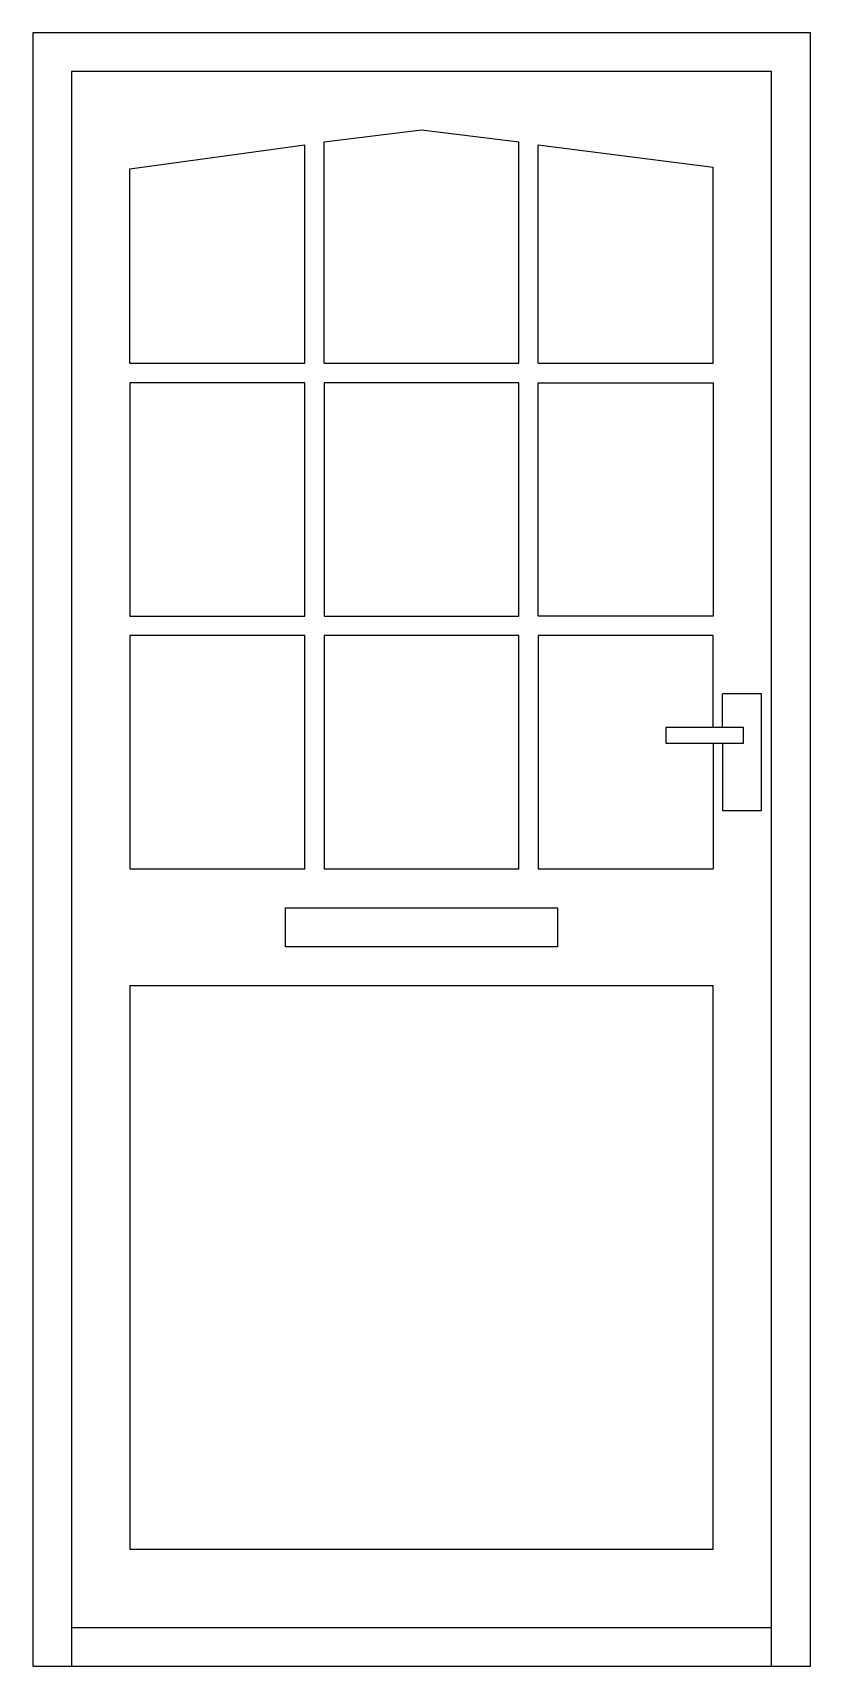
# Model space of a CAD drawing. Header units: millimetres. Extents: x -727.27 to -726.27, y 1783.63 to 1785.73.
import ezdxf

# ---------------------------------------------------------------- set-up
doc = ezdxf.new("R2010")
doc.units = ezdxf.units.MM
doc.header["$LTSCALE"] = 10
doc.layers.add('Portas', color=2, linetype='Continuous')

msp = doc.modelspace()

# ---------------------------------------------------------------- linework, layer by layer
at = {"layer": 'Portas'}
for p, q in [((-726.2656, 1785.7299), (-727.2656, 1785.7299)), ((-727.2656, 1785.7299), (-727.2656, 1783.63)), ((-726.2656, 1783.63), (-726.2656, 1785.7299)), ((-727.2656, 1783.63), (-726.2656, 1783.63))]:
    msp.add_line(p, q, dxfattribs=at)
at = {"layer": 'Portas', "color": 1}
for p, q in [((-726.3156, 1785.68), (-727.2156, 1785.68)), ((-727.2156, 1785.68), (-727.2156, 1783.63)), ((-726.3156, 1783.63), (-726.3156, 1785.68)), ((-726.8906, 1785.5896), (-726.7656, 1785.605)), ((-726.8906, 1785.305), (-726.8906, 1785.5896)), ((-726.7656, 1785.605), (-726.6406, 1785.5896)), ((-726.6406, 1785.305), (-726.6406, 1785.5896)), ((-727.1406, 1785.555), (-726.9156, 1785.5857)), ((-726.9156, 1785.305), (-726.9156, 1785.5857)), ((-726.6156, 1785.5857), (-726.3906, 1785.5569)), ((-726.6156, 1785.305), (-726.6156, 1785.5857)), ((-727.1406, 1785.305), (-727.1406, 1785.555)), ((-726.3906, 1785.305), (-726.3906, 1785.5569)), ((-727.1406, 1785.305), (-726.9156, 1785.305)), ((-726.8906, 1785.305), (-726.6406, 1785.305)), ((-726.6156, 1785.305), (-726.3906, 1785.305)), ((-726.9156, 1785.28), (-727.1406, 1785.28)), ((-727.1406, 1785.28), (-727.1406, 1784.98)), ((-726.9156, 1784.98), (-726.9156, 1785.28)), ((-726.8906, 1785.28), (-726.8906, 1784.98)), ((-726.6406, 1785.28), (-726.8906, 1785.28)), ((-726.6406, 1784.98), (-726.6406, 1785.28)), ((-726.6156, 1785.28), (-726.3906, 1785.28)), ((-726.6156, 1784.98), (-726.6156, 1785.28)), ((-726.3906, 1785.28), (-726.3906, 1784.98)), ((-727.1406, 1784.98), (-726.9156, 1784.98)), ((-726.8906, 1784.98), (-726.6406, 1784.98)), ((-726.3906, 1784.98), (-726.6156, 1784.98)), ((-726.9156, 1784.955), (-727.1406, 1784.955)), ((-727.1406, 1784.955), (-727.1406, 1784.655)), ((-726.9156, 1784.655), (-726.9156, 1784.955)), ((-726.8906, 1784.955), (-726.8906, 1784.655)), ((-726.6406, 1784.955), (-726.8906, 1784.955)), ((-726.6406, 1784.655), (-726.6406, 1784.955)), ((-726.3906, 1784.955), (-726.6156, 1784.955)), ((-726.6156, 1784.955), (-726.6156, 1784.655)), ((-726.3906, 1784.8367), (-726.3906, 1784.955)), ((-726.3286, 1784.88), (-726.3786, 1784.88)), ((-726.3786, 1784.8367), (-726.3786, 1784.88)), ((-726.3286, 1784.73), (-726.3286, 1784.88)), ((-726.3516, 1784.8367), (-726.4516, 1784.8367)), ((-726.4516, 1784.8367), (-726.4516, 1784.8167)), ((-726.3516, 1784.8167), (-726.3516, 1784.8367)), ((-726.4516, 1784.8167), (-726.3516, 1784.8167)), ((-726.3906, 1784.8167), (-726.3906, 1784.655)), ((-726.3906, 1784.8167), (-726.3906, 1784.655)), ((-726.3786, 1784.8167), (-726.3786, 1784.73)), ((-726.3786, 1784.73), (-726.3286, 1784.73)), ((-727.1406, 1784.655), (-726.9156, 1784.655)), ((-726.8906, 1784.655), (-726.6406, 1784.655)), ((-726.6156, 1784.655), (-726.3906, 1784.655)), ((-726.9406, 1784.555), (-726.9406, 1784.605)), ((-726.9406, 1784.605), (-726.5906, 1784.605)), ((-726.5906, 1784.605), (-726.5906, 1784.555)), ((-726.5906, 1784.555), (-726.9406, 1784.555)), ((-727.1406, 1784.505), (-726.3906, 1784.505)), ((-727.1406, 1784.505), (-727.1406, 1783.78)), ((-726.3906, 1783.78), (-726.3906, 1784.505)), ((-726.3906, 1783.78), (-727.1406, 1783.78)), ((-727.2156, 1783.68), (-726.3156, 1783.68))]:
    msp.add_line(p, q, dxfattribs=at)

doc.saveas('drawing.dxf')
